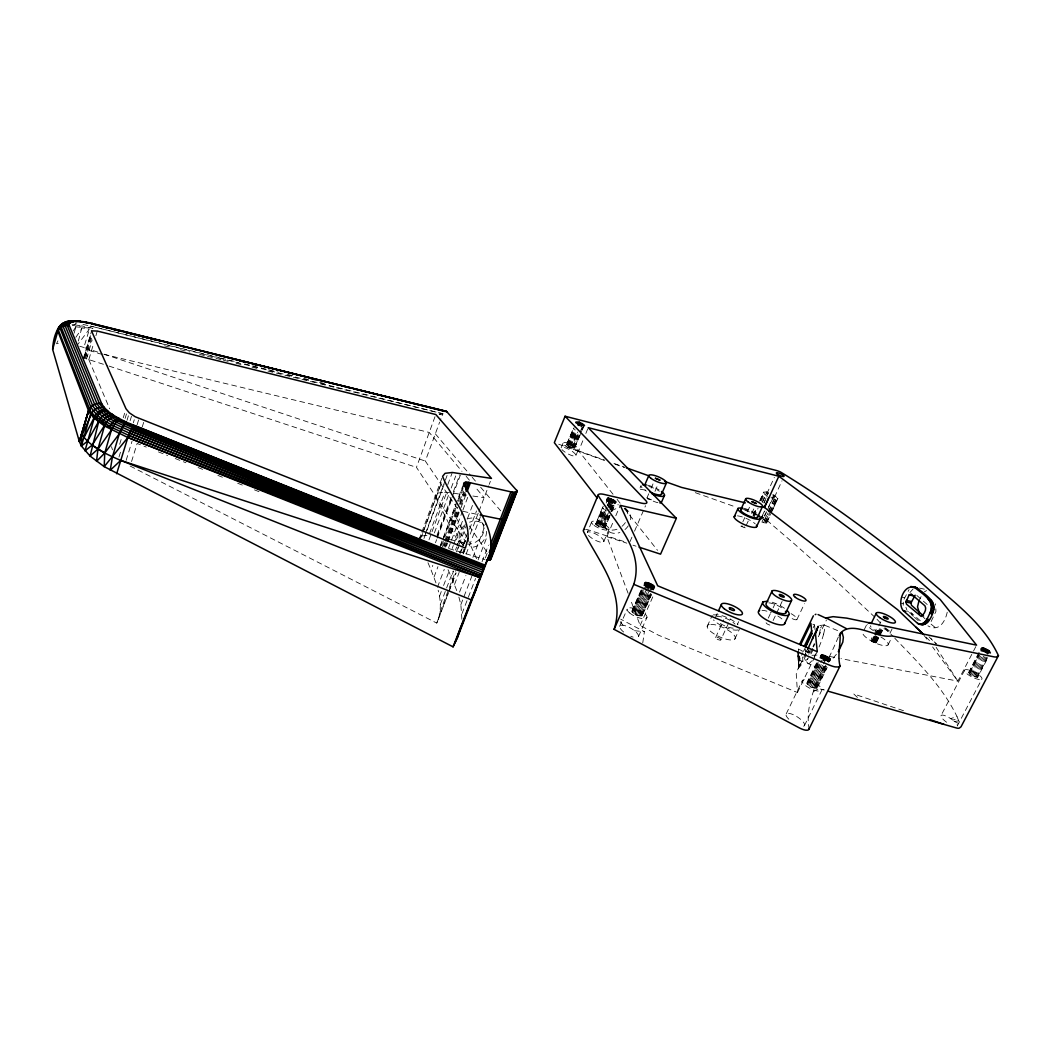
<?xml version="1.0" encoding="UTF-8"?>
<svg xmlns="http://www.w3.org/2000/svg" width="1051" height="1051" viewBox="0 0 1051 1051"><rect width="100%" height="100%" fill="white"/><g stroke="black" fill="none" stroke-linecap="round" stroke-linejoin="round"><path stroke-width="0.75" stroke-dasharray="5 3.75" d="M799.719 665.165L798.865 667.188L797.354 651.83M461.901 619.275L460.863 604.667L458.394 595.142M130.153 466.04L436.743 623.085C441.459 612.838 441.052 600.922 438.162 590.228M808.403 650.162L808.626 652.474L810.36 651.068M903.229 605.271L903.295 602.184M798.931 656.415L799.285 665.099L796.251 673.98L797.459 692.53L658.333 635.132L640.151 625.45L630.403 599.425M642.752 642.87L644.394 631.69L620.721 619.17M871.621 640.558C885.021 644.092 863.869 643.843 874.235 635.277M947.214 612.247C945.296 621.496 938.885 632.4 927.902 625.831M799.627 666.951L798.905 666.216L798.379 668.607L798.852 667.07M823.629 634.068L824.641 629.457L824.129 625.003L819.819 625.476L820.253 629.496A18.826 3.271 -67.5 0 1 818.598 636.118M74.148 333.128L75.83 326.848L74.752 324.877L72.059 324.68M642.24 615.702C633.477 603.195 625.292 615.978 642.24 615.702L651.449 594.695M97.848 352.124L83.87 347.474L90.373 326.033L219.278 357.668M83.213 359.022L91.713 330.592M84.027 357.209L90.636 334.691M83.949 358.549L90.833 335.111M84.658 358.496L90.636 338.159M91.555 338.199L85.551 358.575L107.53 365.59M86.602 358.785L92.16 339.907M88.901 359.455L93.605 343.519M95.904 335.729L97.27 331.065M78.352 341.05L82.714 324.378L90.373 326.033L442.944 413.792L440.172 420.65M123.256 417.746L124.622 413.253M125.108 418.429L126.488 413.923M119.683 444.271L121.955 436.835M127.013 420.321L128.393 415.815M118.986 457.027L121.312 449.447M130.088 420.781L131.48 416.275M133.346 422.765L134.278 419.756M126.146 460.364L132.032 441.249M137.142 424.696L138.995 418.666M131.559 461.52L137.142 443.456L146.286 447.082M142.266 426.903L143.659 422.384M771.171 513.046L777.885 498.319L772.249 494.049M766.705 511.692L761.922 522.124L766.573 523.03L770.015 515.424M798.957 666.032L798.813 664.337L799.18 665.651M466.723 543.275L416.459 467.353L435.797 414.514M457.382 508.421L425.327 461.061L439.633 422.108M419.099 539.478L421.517 532.844M421.871 532.029L442.563 476.379M420.019 540.03L422.239 534.039M422.804 532.542L441.341 482.737M419.796 537.442L421.727 535.997L441.656 482.448M763.867 502.746L768.544 492.551C763.407 489.805 762.146 494.141 767.348 495.862L764.011 503.14M425.379 533.724L444.77 481.7M445.335 480.176L448.173 472.595M423.947 538.506L445.007 482.015M449.513 492.538L444.967 492.157L428.874 535.248L421.727 535.997M447.792 484.59L452.311 472.477M428.979 539.833L447.214 491.04M434.391 532.91L448.948 494.036M451.207 488.019L455.727 475.945M437.058 535.143L451.155 497.583M453.415 491.566L459.629 474.999M437.19 536.851L460.351 475.144M435.469 542.736L436.625 539.662M437.203 538.125L452.955 496.151M435.981 582.937L431.081 569.944L432.789 565.399M440.224 545.666L462.545 486.495M439.975 547.689L456.095 504.638M458.302 499.041L462.768 486.928M441.643 545.43L456.016 507.305M458.236 501.406L463.793 486.666M442.405 546.954L444.139 542.355M444.718 540.818L457.382 507.226M459.602 501.34L463.491 491.04M443.772 545.824L444.901 542.841M445.466 541.344L457.29 510.011M459.537 504.06L464.03 492.17M443.982 547.177L445.65 542.75M446.202 541.278L457.894 510.3L458.88 510.444M460.115 504.414L464.568 492.643M445.493 545.916L446.609 542.96M447.161 541.475L458.328 511.929M461.113 504.559L465.554 492.801M433.997 577.144L437.952 566.66M445.322 547.177L447.017 542.684M447.581 541.186L459.392 509.919M446.465 546.178L447.581 543.222M448.133 541.738L459.326 512.126M460.995 507.699L466.552 493.011M448.488 548.149L462.282 511.692M462.847 510.195L469.088 493.72M437.466 587.273L444.245 569.379M452.166 548.504L453.296 545.522M453.861 544.037L462.374 521.585M455.503 550.028L456.646 547.006M457.224 545.495L465.265 524.331M467.564 518.274L473.896 501.642M439.541 596.127L441.275 591.568M443.601 585.473L449.394 570.246M456.344 551.959L458.078 547.4M459.234 544.352L466.145 526.196M440.382 604.325L453.007 571.205M467.459 533.264L459.891 553.128L456.121 538.073L435.153 496.322L437.689 493.116L444.967 492.157M456.725 590.57L451.326 576.999L453.598 571.048M460.404 553.194L466.644 536.825L453.27 512.376L453.874 510.536L457.894 510.3M469.547 529.205L476.523 510.917M439.962 612.142L455.727 570.838M462.571 552.918L464.214 548.596M470.204 534.158L478.323 512.875M478.914 511.364L488.662 485.825M489.227 484.34L490.357 481.371M436.743 623.085L448.33 592.751M448.908 591.24L455.858 573.045M463.163 553.903L464.844 549.502M438.254 619.591L448.606 592.462M449.184 590.964L456.095 572.874M463.399 553.732L466.184 546.454M454.518 584.487L459.169 572.309M466.145 554.061L481.371 514.241M459.55 592.12L465.935 575.501M472.897 557.372L485.969 523.332M460.863 604.667L471.807 576.263M478.139 559.828L487.322 535.971M824.483 666.255L822.618 669.592C814.131 687.906 805.381 707.743 809.06 728.448M462.02 613.574L475.577 578.47M482.028 561.773L488.426 545.193M485.326 557.989L487.625 552.051M817.139 688.116C809.047 675.373 799.85 687.288 817.139 688.116L827.203 667.464M563.008 443.246L561.089 447.936A8.355 2.22 28.6 0 1 571.192 450.656A8.355 2.22 28.6 0 1 574.122 456.081A8.355 2.22 28.6 0 1 562.035 449.657M584.198 425.34L574.201 448.225L569.379 446.872L566.634 444.534L573.636 427.77M566.686 444.888L573.478 428.335M566.634 444.534L574.135 427.678M567.014 445.322L573.807 428.769M567.356 444.205L568.092 444.231L574.24 429.215M567.606 445.821L574.398 429.255M568.092 444.231L568.998 444.402L575.16 429.386M568.407 446.347L575.212 429.78M568.998 444.402L570.023 444.691L575.567 431.186M569.379 446.872L575.567 431.803M570.023 444.691L571.1 445.085L576.644 431.58M570.443 447.345L576.631 432.276M574.91 447.884L572.164 445.545L577.708 432.053M571.521 447.739L577.722 432.67M573.123 446.071L578.063 434.063M572.559 448.028L578.759 432.959M573.465 448.186L582.766 425.602M574.201 448.225L581.006 431.672M581.623 430.161L583.791 424.565M574.687 448.12L581.505 431.567M582.123 430.069L584.133 424.998M575.974 455.372L578.536 449.158M613.035 494.246L578.641 450.905L583.436 439.292M585.841 433.485L588.232 427.678M591.529 522.242L587.404 532.213A9.512 2.851 29.2 0 1 600.463 536.943A9.512 2.851 29.2 0 1 600.147 542.08A9.512 2.851 29.2 0 1 587.312 533.803M609.173 529.008L603.616 541.974M838.343 637.011L834.836 645.064A20.718 0.867 -64.8 0 1 829.252 656.914M609.435 517.197L604.759 527.865L599.898 527.077L595.707 524.134L603.195 505.912M595.707 524.134L603.235 506.332M596.062 524.672L602.972 508.356M595.667 523.687L597.362 523.24L603.629 508.448M596.718 525.277L603.629 508.947M606.151 503.022L607.399 500.053M597.362 523.24L598.4 523.411L604.036 510.103M597.612 525.907L604.535 509.577M598.4 523.411L599.569 523.726L606.466 507.475M607.097 506.004L608.976 501.563M598.702 526.525L606.887 507.226M607.517 505.741L609.409 501.274M599.569 523.726L600.791 524.173L605.81 512.362M608.319 506.451L610.197 502.023M599.898 527.077L607.465 509.262M608.095 507.778L610.618 501.839M605.034 527.563L601.987 524.725L607.005 512.914M609.514 507.002L611.393 502.575M601.133 527.536L606.808 514.162M609.33 508.224L611.853 502.286M603.077 525.342L609.344 510.563M609.974 509.091L612.483 503.179M602.315 527.852L609.252 511.522M609.882 510.037L613.035 502.628M603.97 525.96L608.371 515.621M610.881 509.709L614.651 500.841M603.353 528.022L608.398 516.159M610.92 510.221L614.073 502.798M604.18 528.022L610.5 513.203M610.907 511.784L615.321 501.432M604.759 527.865L611.065 513.059M611.695 511.574L615.689 501.971M611.958 511.272L615.741 502.391M628.104 593.303L606.887 536.68L613.245 521.756M615.794 515.791L620.248 505.36M904.031 599.149L909.089 589.585M646.93 498.003L648.756 493.773M651.186 488.137L653.013 483.92M630.009 541.646L631.953 537.153M634.541 531.162L645.55 505.702M654.983 491.369L658.031 484.327M619.643 626.33L627.184 609.146M631.796 611.275L641.478 589.256M632.426 610.486L641.452 589.953M632.006 611.905L641.701 589.847M633.241 610.355L642.253 589.834M632.584 612.615L642.279 590.557M634.305 610.421L643.33 589.913M633.451 613.377L645.104 586.892M635.566 610.684L643.935 591.647M634.581 614.126L646.247 587.627M636.919 611.117L645.945 590.636M635.868 614.809L647.547 588.324M638.299 611.695L646.68 592.672M637.248 615.4L648.94 588.902M639.586 612.391L648.625 591.897M638.614 615.833L650.306 589.348M640.703 613.127L649.111 594.104M639.888 616.096L649.623 594.038M641.583 613.889L650.635 593.381M640.952 616.162L650.7 594.117M642.148 614.599L651.213 594.078M641.754 616.031L651.502 593.999M640.151 625.45L653.801 594.616M638.535 636.42L646.996 617.357M742.86 521.795L744.817 517.499M747.419 511.771L750.033 506.043M742.492 526.104L740.902 526.091L745.067 527.983L749.061 519.26M751.675 513.532L754.29 507.804M753.042 515.397L756.484 507.778M759.571 501.091L763.67 492.039M753.212 514.924L756.457 509.012M760.385 500.407L764.313 491.802M753.331 516.107L756.615 508.934M760.543 500.342L763.814 493.169M754.079 517.013L758.021 508.382M761.318 501.182L765.404 491.815M762.198 502.207L766.836 492.065M762.5 502.142L765.811 494.903M766.875 493.72L774.337 477.39M707.192 626.357L712.236 615.374M715.219 617.922L717.229 613.521M762.067 516.238L764.786 510.313M760.832 519.798L764.905 510.917M766.731 522.557L763.065 518.8L765.798 512.849M768.531 506.884L774.009 494.968M767.388 510.208L772.866 498.292L777.727 498.791M774.521 497.097L782.023 480.78M764.524 519.903L767.755 512.849M768.412 511.43L775.546 495.914M763.552 522.754L768.084 512.888M768.741 511.469L774.574 498.778M765.667 520.941L768.925 513.847M769.582 512.428L776.755 496.834M764.931 523.135L769.49 513.203M770.147 511.798L776.019 499.028M765.956 523.227L769.884 514.688M770.541 513.269L777.556 497.649M772.643 509.722L777.885 498.319M766.573 523.03L770.514 514.478M715.613 637.55L723.771 619.827M720.776 639.941A2.864 0.946 24.9 0 0 717.61 637.392A2.864 0.946 24.9 0 0 716.335 638.574A2.864 0.946 24.9 0 0 720.776 639.941L730.419 619.065M737.316 624.596L738.682 621.666M734.833 639.061L739.405 629.234M768.294 618.106L770.357 613.705M773.129 607.833L776.584 600.476M773.102 620.563L775.874 614.69M776.571 613.219L782.115 601.461M796.908 619.578L804.488 603.681M798.813 653.919L798.484 649.242L799.864 646.378M813.172 627.775L814.551 624.911L810.912 623.401M806.459 654.392L802.938 661.67L799.259 660.159L802.767 652.868M803.476 651.41L804.882 648.493M799.956 665.336L805.486 653.88M807.168 652.934L808.574 650.017M812.712 648.428L810.597 652.802A3.363 1.077 -57.7 0 1 809.69 654.313M813.421 646.969L814.827 644.053M818.361 636.748L826.125 620.694A3.389 1.09 -58.1 0 0 826.349 620.195M786.214 713.879L802.425 680.417M797.459 692.53L817.271 651.686M806.787 683.137L817.297 661.486M806.958 683.741L817.481 662.091M808.35 682.349L818.151 662.183M807.47 684.477L818.006 662.8M809.441 682.48L818.545 663.772M808.298 685.265L818.86 663.575M810.715 682.822L819.819 664.127M809.388 686.053L822.066 660.028M812.081 683.334L821.186 664.639M810.663 686.815L821.238 665.112M813.435 683.991L822.552 665.296M812.029 687.472L824.733 661.434M814.709 684.74L823.826 666.032M813.395 687.985L823.984 666.295M815.786 685.528L825.626 665.388M814.683 688.326L825.271 666.636M816.627 686.316L826.48 666.163M815.773 688.458L826.362 666.794M816.614 688.392L827.203 666.728M804.409 725.676L821.711 690.389A10.878 3.547 26.1 0 0 809.099 680.444A10.878 3.547 26.1 0 0 805.355 685.423A10.878 3.547 26.1 0 0 821.711 690.389M864.172 629.746L867.311 623.401M57.936 340.852L56.518 343.743L59.119 343.349M874.892 633.963C875.785 619.945 888.594 637.405 877.73 628.38M878.846 625.857L880.817 621.877M871.752 640.821L874.366 635.553M874.813 634.935L878.071 628.353M872.028 641.136L874.642 635.868M875.273 635.001L878.544 628.419M872.448 641.491L875.063 636.21M875.719 634.896L878.334 629.615M873.223 640.401L875.181 636.459M875.838 635.146L879.096 628.564M872.961 641.833L876.245 635.238M876.889 633.924L878.859 629.969M873.828 640.624L876.442 635.369M877.099 634.055L879.713 628.787M873.565 642.161L876.836 635.566M877.493 634.252L879.451 630.298M874.458 640.913L877.073 635.658M877.716 634.344L880.331 629.076M874.182 642.45L877.467 635.855M878.111 634.541L880.081 630.587M875.049 641.241L877.664 635.986M878.321 634.659L880.922 629.404M874.8 642.673L878.071 636.078M878.728 634.765L880.699 630.81M875.575 641.596L878.189 636.328M878.833 635.014L881.447 629.746M875.352 642.818L878.636 636.236M879.293 634.909L881.25 630.955M875.982 641.938L879.253 635.356M879.91 634.042L881.868 630.101M875.825 642.884L879.096 636.289M879.753 634.975L881.723 631.02M876.271 642.253L879.542 635.671M880.199 634.357L882.157 630.403M876.166 642.844L879.674 635.947M880.094 634.949L883.576 628.222M890.013 633.122L891.997 629.142M888.082 644.894L891.261 638.535M918.942 600.896L921.083 596.626M977.758 677.094C970.782 666.479 963.058 675.583 977.758 677.094L987.585 658.32M975.827 646.588L957.868 681.127L840.984 658.635M964.673 670.118L941.092 715.455M968.602 672.443L981.345 648.007M968.746 672.916L981.831 647.863M969.193 673.507L978.823 655.036M970.02 671.97L978.888 654.97M969.915 674.177L979.86 655.18M970.874 674.873L980.53 656.376M971.991 675.543L981.66 657.059M973.2 676.161L985.102 653.407M974.408 676.673L986.324 653.919M975.551 677.041L986.232 656.612M976.524 677.238L988.426 654.497M977.272 677.251L987.441 657.847M957.225 726.044L981.884 679.104A9.709 2.68 26.9 0 0 970.296 670.446A9.709 2.68 26.9 0 0 967.629 674.308A9.709 2.68 26.9 0 0 981.884 679.104M909.93 592.554L913.542 588.415M72.388 325.626L74.752 324.877L75.646 323.366L78.47 323.774M931.12 621.522L935.929 611.419L935.6 603.773M73.215 330.96L75.83 326.848L81.965 325.915L92.948 328.359L72.926 326.611M75.843 337.345L82.293 327.859L89.19 329.37L77.038 345.437M833.18 658.149L836.557 654.077M825.56 666.295L822.618 669.592L808.114 663.601L805.408 660.225M806.971 650.201L805.565 651.213L805.263 650.503A10.431 1.8 -67.5 0 1 805.368 648.914M924.394 591.844L926.562 590.583M813.356 691.729L816.338 689.824L820.397 689.049L824.391 689.955M713.301 614.874L718.884 614.888A15.358 4.874 24.8 0 1 737.986 624.622M946.636 722.247L945.532 721.459A9.617 2.667 33.1 0 1 941.341 715.232A9.617 2.667 33.1 0 1 950.682 718.608L957.001 716.572L960.115 724.257M950.695 718.595L952.718 720.04L957.855 718.687M647.035 497.872L651.318 499.816L648.979 499.553M958.722 720.815L954.505 721.525L952.718 720.04M874.8 617.173L835.414 580.31L794.228 543.761L766.245 519.759L763.092 517.46L761.397 517.709L763.065 518.8M811.989 655.312L818.335 654.97M753.843 514.74L754.868 514.845M634.489 630.718L644.394 631.69M762.014 610.303L764.708 610.644A14.491 4.388 25.1 0 1 771.25 612.694M74.752 324.877L81.965 325.915M453.572 493.221L466.434 495.1M472.871 496.033L484.13 497.688L474.632 486.39M737.474 515.831L739.799 516.238A12.323 3.219 24.1 0 1 755.222 523.832M829.764 656.481L839.381 658.333M909.325 612.694L913.647 614.901L923.645 623.729M462.992 511.311L480.071 515.016M900.654 603.195L903.177 603.747M449.631 539.544L465.173 542.933M902.113 597.191L904.635 597.743M919.454 588.074L925.458 589.427M102.459 353.977C98.242 354.87 88.599 347.723 85.578 351.901L109.646 408.773M104.062 354.358L429.228 432.447L461.954 471.334M164.534 345.832L169.303 347.001M180.444 349.72L189.995 352.046M199.532 354.371L205.904 355.934M207.494 356.315L221.814 359.81M223.403 360.204L228.172 361.36M236.12 363.304L244.082 365.249M252.03 367.193L259.991 369.137M267.939 371.069L318.847 383.497M320.437 383.891L334.757 387.385M336.346 387.766L442.944 413.792M220.868 358.063L238.367 362.359M244.738 363.922L251.097 365.485M252.687 365.866L267.02 369.387M268.609 369.781L278.16 372.12M287.698 374.458L294.07 376.022M303.621 378.373L309.979 379.936M319.53 382.275L325.889 383.838M820.397 689.049L823.38 689.85M645.367 490.002L639.731 489.293A12.743 3.363 29.4 0 0 639.192 490.002L641.018 485.667A12.73 3.403 23.3 0 0 646.312 491.053M79.771 346.252L83.87 347.474M449.013 548.609L484.747 559.474M606.887 536.68L626.816 543.17M632.952 545.18L636.026 546.178M109.081 366.103L416.459 467.353M104.049 354.187L425.327 461.061M903.505 710.712L853.793 693.975L857.852 697.851M578.641 450.905L604.759 460.167M613.968 463.438L624.728 467.248M558.698 444.218L604.102 460.312M614.927 464.161L624.202 467.445M695.342 492.669L735.542 506.937M744.817 510.221L757.6 514.845M771 497.622L772.866 498.292M158.465 451.904L167.608 455.517M175.215 458.525L185.882 462.742M198.074 467.564L202.633 469.377M217.872 475.407L222.444 477.207M237.671 483.237L243.766 485.641M254.421 489.858L258.993 491.671M808.626 652.474L805.565 651.213M837.608 630.574L824.129 625.003L822.67 625.555A20.915 3.705 -67.5 0 0 820.568 627.907M798.484 649.242L802.11 650.74L802.465 655.43M571.1 445.085L572.164 445.545M600.791 524.173L601.987 524.725M934.956 627.316L929.649 622.98M958.722 723.574L954.505 721.525A9.577 2.641 33.1 0 1 957.343 725.308M760.688 516.238L763.092 517.46M648.414 499.304L647.469 498.726M744.095 526.84L745.146 527.852M916.84 595.457L928.756 605.862M911.204 614.375L913.424 616.333M914.528 617.318L918.968 621.246M910.823 612.391L912.715 614.06M921.53 615.505L925.011 618.711M929.005 636.801L936.494 644.132L931.028 638.693M926.194 637.182L929.504 640.558M936.126 647.324L957.868 681.127L932.605 646.956M894.808 638.272C917.93 662.261 942.3 686.185 957.001 716.572M798.865 666.308L799.548 667.043L801.204 664.941L800.218 663.575L799.693 656.271M877.02 619.315L880.37 622.888M884.837 627.657L892.641 636M907.565 610.973L908.379 611.866M625.148 507.988L627.119 510.116M603.55 525.828L606.427 529.1A14.149 11.443 -42 0 0 619.854 532.515M435.337 433.813L471.15 476.037M472.201 477.272L476.418 482.238M480.635 487.204L500.644 510.799M466.184 476.353L470.401 481.371M481.647 522.189L484.209 525.329A14.491 12.244 -38.1 0 0 469.574 522.163M617.082 499.343L620.116 503.179M624.163 508.277L657.532 550.343M620.235 621.693L623.007 625.24M458.998 540.083L461.468 543.288M923.855 635.119L928.716 641.701M469.298 526.012L487.611 553.076M467.367 538.138L477.075 559.907M448.028 569.681L451.326 576.999M906.855 609.895L905.909 607.281M427.967 562.719L431.081 569.944M755.853 514.136L756.247 515.226M111.485 446.688L112.496 449.802M814.551 624.911L815.142 630.85M802.583 656.993L802.938 661.67M798.931 655.482L799.259 660.159M798.09 652.343L799.036 665.953M797.748 651.896L798.799 666.978M813.224 649.571A18.826 3.271 -67.5 0 1 810.768 654.261M808.495 657.795A18.826 3.271 -67.5 0 1 806.051 651.791M811.595 660.921A20.875 3.692 -67.5 0 1 807.733 658.898M808.771 654.3A20.875 3.692 -67.5 0 1 810.518 648.769M823.642 634.055A20.915 3.705 -67.5 0 1 816.863 651.804M816.18 653.183A20.915 3.705 -67.5 0 1 814.118 656.993M814.275 643.606A10.379 1.813 -67.5 0 1 812.962 646.549M788.828 719.226A10.825 3.534 32.4 0 1 789.13 713.366A10.825 3.534 32.4 0 1 802.793 721.42A10.825 3.534 32.4 0 1 800.218 725.952M623.663 632.045A10.72 3.613 30.2 0 1 621.864 625.161A10.72 3.613 30.2 0 1 635.737 631.782A10.72 3.613 30.2 0 1 635.211 637.55M633.122 637.103A10.72 3.613 30.2 0 1 630.771 636.262M626.173 509.118A14.097 11.416 -42 0 1 627.802 515.016M625.345 522.57A14.097 11.416 -42 0 1 621.167 526.985M616.95 529.257A14.097 11.416 -42 0 1 603.261 525.382A14.097 11.416 -42 0 1 605.77 510.379M609.514 507.186A14.097 11.416 -42 0 1 618.395 504.769M585.775 529.389A10.641 3.192 29.2 0 1 588.928 530.085L624.767 541.777A10.405 3.048 29.4 0 0 626.278 542.198M624.452 508.631A14.149 11.443 -42 0 1 630.508 520.429M628.288 525.802A14.149 11.443 -42 0 1 624.097 530.23M606.401 529.06A14.149 11.443 -42 0 1 607.885 514.543M611.406 511.088A14.149 11.443 -42 0 1 617.962 508.172M737.986 629.943A15.358 4.874 24.8 0 1 725.689 627.605A15.358 4.874 24.8 0 1 713.471 619.919M768.793 602.854A10.891 3.245 25 0 1 784.44 610.04M772.183 602.236A14.517 4.322 25 0 1 785.005 608.687M777.858 616.031A14.491 4.388 25.1 0 1 782.811 619.801M769.871 625.056A2.706 0.828 25.1 0 1 767.388 624.031A2.706 0.828 25.1 0 1 766.14 622.717M880.856 636.959A14.083 4.02 26 0 1 887.819 645.196A14.083 4.02 26 0 1 874.301 642.516A14.083 4.02 26 0 1 862.753 633.372M743.202 509.183A9.262 2.378 24.1 0 1 756.536 515.226M743.464 508.172A12.349 3.166 24.1 0 1 757.088 514.307M647.455 485.128A12.73 3.403 23.3 0 1 659.135 489.924M657.926 502.693A12.743 3.363 29.4 0 1 647.784 498.371M648.861 486.482A9.538 2.549 23.3 0 1 659.358 491.264M878.124 632.137A10.576 2.969 25.9 0 1 870.32 625.726M884.009 628.564A10.576 2.969 25.9 0 1 889.461 633.648M873.46 630.666A14.11 3.954 25.9 0 1 867.141 624.465M885.257 628.117A14.11 3.954 25.9 0 1 891.892 633.477M733.164 628.156A11.522 3.652 24.8 0 1 718.148 621.956M716.756 616.569A11.522 3.652 24.8 0 1 735.004 624.097M772.892 495.428A4.178 1.012 24.1 0 1 774.442 497.215A4.178 1.012 24.1 0 1 771.355 496.781M767.204 494.43A4.178 1.012 24.1 0 1 768.228 493.55M791.088 613.653A6.845 1.918 31.3 0 1 797.026 619.381A6.845 1.918 31.3 0 1 789.629 617.226M486.455 531.346A14.491 12.244 -38.1 0 1 470.178 547.4M463.833 545.456A14.491 12.244 -38.1 0 1 465.199 524.659M467.064 519.023A14.438 12.218 -38.1 0 1 483.92 528.679A14.438 12.218 -38.1 0 1 467.695 544.182M464.319 543.643A14.438 12.218 -38.1 0 1 456.686 534.066A14.438 12.218 -38.1 0 1 462.703 521.506M587.732 531.543L587.404 532.213L587.732 531.543M709.202 624.491L707.73 625.187A15.318 4.953 24.8 0 0 721.012 637.458A15.318 4.953 24.8 0 0 734.885 636.354A15.318 4.953 24.8 0 0 714.391 624.662L709.202 624.491M442.326 414.948L439.147 414.173L442.326 414.948M565.267 445.795A8.342 2.194 22.4 0 0 578.26 449.67A8.342 2.194 22.4 0 0 568.775 443.18A8.342 2.194 22.4 0 0 565.267 445.795M594.091 525.408A9.512 2.838 23 0 0 608.857 529.678A9.512 2.838 23 0 0 598.098 521.835A9.512 2.838 23 0 0 594.091 525.408M629.575 612.943A10.746 3.6 23.9 0 0 646.47 618.159A10.746 3.6 23.9 0 0 635.198 608.726A10.746 3.6 23.9 0 0 629.575 612.943"/><path stroke-width="1.5" d="M489.937 553.667L484.642 565.937L126.251 422.134L119.341 419.901L114.677 423.789L111.432 429.99L104.745 453.06L104.194 466.631L453.073 646.851L457.08 638.561L489.937 553.667C495.757 527.024 474.067 505.899 463.662 483.539L465.448 482.251L468.444 482.356L512.599 492.223L516.54 492.104L517.223 491.027L446.504 411.361L91.582 323.918M485.01 565.136L134.489 425.694L130.495 431.041L127.854 437.518L104.194 466.631L90.084 456.068L81.374 446.005L81.965 433.892L88.534 410.796C90.189 405.423 96.324 402.402 101.671 403.623C106.952 412.82 117.239 417.418 126.251 422.134L122.244 427.521L119.288 433.853L112.431 456.87L110.224 470.257L120.747 460.377L471.282 599.819L475.052 592.133L478.507 581.505M453.073 646.851L479.9 577.551L127.854 437.518L104.483 425.997L93.92 418.048L89.427 408.747L58.396 330.198L58.212 328.096L62.14 323.642L65.937 322.394L70.509 322.644L73.097 321.816L73.15 321.015C57.779 319.057 53.102 337.673 52.642 349.379L79.337 441.512L81.374 446.005L87.496 441.21L100.712 417.878L104.128 414.659L108.161 412.99L112.496 414.501L113.298 416.459L119.341 419.901L133.608 426.417L484.143 567.067L484.642 565.937L133.608 426.417M918.653 623.874C925.55 625.398 928.178 616.438 930.45 611.853C935.127 600.646 921.832 593.526 914.948 587.719C904.149 582.924 896.477 603.392 903.413 610.789L917.615 623.401C925.603 628.327 931.12 618.737 932.999 612.405C937.676 601.198 924.355 594.091 917.47 588.284L912.977 586.616M815.931 614.231L815.169 614.638M808.981 729.158L840.025 666.045C837.227 655.115 840.761 644.499 840.051 633.517C852.558 619.407 876.403 638.837 891.852 635.947L993.563 656.77A11.009 2.877 26.7 0 0 996.887 656.73L998.45 655.64C982.632 621.535 950.235 599.53 923.12 575.094C877.848 537.915 830.343 502.404 780.407 471.938A8.855 2.023 24 0 0 775.874 470.349L565.083 416.235L554.324 442.668L597.139 497.99M108.161 412.99L107.438 410.678L103.156 411.23L99.149 413.582L96.206 417.247L98.597 421.99L90.084 456.068L97.94 449.079L111.432 429.99L109.829 426.509L94.787 415.96L91.897 412.833L93.237 410.928L96.981 408.077L103.786 407.013L104.075 409.601L105.31 410.718L113.298 416.459L118.842 418.364L119.341 419.901M461.034 626.238L457.08 638.561M809.06 728.448A12.27 4.007 32.5 0 1 807.549 730.182L805.933 730.209A11.968 3.915 32.5 0 1 799.023 727.739L614.099 629.352L633.792 584.33C644.618 550.054 615.15 522.689 598.571 496.177A10.733 3.035 22.9 0 1 603.997 494.404L641.438 503.127A10.497 2.89 23.2 0 0 645.892 500.683L565.083 416.235M905.962 601.987L909.128 594.919L911.23 594.012L924.933 605.81C927.14 609.252 924.092 614.401 921.149 616.425L906.527 604.207L905.962 601.987L910.928 603.064L911.506 605.284L923.579 616.044M910.928 603.064L915.132 595.221M486.403 559.907L490.252 559.881L490.725 557.805M614.099 629.352C625.949 593.355 598.899 561.838 583.607 531.701A10.641 3.192 29.2 0 1 584.619 529.415M813.264 636.459L812.384 639.271M107.438 410.678L104.075 409.601L101.868 410.074L97.769 412.334L94.787 415.96L84.986 450.905L92.146 445.112L107.977 419.953L113.298 416.459M81.374 446.005L90.544 414.291L89.427 408.747M112.496 414.501L106.755 416.524L102.249 421.858L104.483 425.997L97.927 449.119L96.547 461.363L104.745 453.007L119.288 433.853M52.642 349.379L58.225 329.778M96.206 417.247L93.92 418.048L88.534 410.796L79.337 441.512L88.534 410.796L57.424 329.935M88.534 410.796L79.337 441.512L91.897 412.833M116.648 473.738L127.854 437.518L480.583 575.777L484.143 567.067L132.61 427.599C119.788 421.674 104.601 416.288 96.928 403.558L65.096 325.613L64.899 323.813L68.144 321.396L81.558 321.79L92.922 323.853L447.069 411.795M807.562 649.584L818.19 626.278L815.497 634.121L817.271 651.686L657.703 585.801L620.248 505.36L676.358 518.301L660.567 554.166L639.087 547.177M463.32 485.457L464.437 482.501M463.793 486.666L465.448 482.251M465.159 486.613L466.828 482.199M465.672 489.7L468.444 482.356M466.105 491.329L469.429 482.514M467.104 491.54L470.441 482.724M490.489 544.628L510.878 491.894M489.28 552.458L512.599 492.223M455.057 642.673L485.312 564.532M487.94 560.144L514.189 492.38M489.267 560.144L515.542 492.354M516.987 490.397L500.591 532.555M490.252 559.881L516.54 492.104M490.843 559.368L517.223 491.027M491.316 556.321L499.435 535.524M578.037 425.182L579.259 422.187C596.127 430.897 565.832 420.545 579.259 422.187M579.114 425.576L580.349 422.581M581.15 426.561L582.385 423.566M583.712 529.546L598.255 494.798M57.621 332.05C59.027 327.203 64.584 324.536 69.353 325.744L101.671 403.623M58.659 328.254L60.616 324.877L66.279 321.751L77.104 320.975L83.147 322.184M606.755 501.051L608.017 498.095C628.656 505.426 601.789 502.523 608.017 498.095M607.793 501.235L609.054 498.279M608.976 501.563L610.224 498.608M610.197 502.023L611.459 499.067M611.393 502.575L612.654 499.619M612.483 503.179L613.745 500.223M644.565 485.431L648.822 475.538M918.942 600.896L917.523 606.874L919.559 613.561M661.578 494.128L666.479 482.843M664.521 495.297L661.618 501.944A12.743 3.363 29.4 0 1 659.831 502.917M644.197 585.433L645.485 582.504C648.033 582.293 657.217 586.038 653.288 588.232C650.74 588.481 641.504 584.684 645.485 582.504M645.261 585.525L646.549 582.596M645.879 587.259L647.81 582.871M647.245 587.706L649.176 583.318M648.612 588.284L650.556 583.896M650.556 587.509L651.856 584.579M651.042 589.716L652.986 585.315M652.579 588.994L653.88 586.064M653.157 589.69L654.458 586.76M734.15 516.934L737.828 508.815M740.666 509.958L745.593 499.094M757.679 517L762.645 506.148M764.419 507.055L768.452 498.253M915.855 627.092L922.883 633.806L897.646 609.725L764.511 507.488L778.83 476.248L588.232 427.678L676.358 518.301M756.444 526.985L760.517 518.13M718.582 610.592L721.262 604.745M784.769 622.993A14.491 4.388 25.1 0 1 770.081 621.785A14.491 4.388 25.1 0 1 758.677 611.078L763.026 601.789L767.9 601.251M772.091 590.938L766.258 603.379A10.891 3.245 25 0 0 776.032 611.892A10.891 3.245 25 0 0 785.465 611.314M785.57 613.193L791.469 600.738A10.917 3.166 25 0 0 778.962 591.358A10.917 3.166 25 0 0 774.863 595.457A10.917 3.166 25 0 0 791.469 600.738M784.414 624.097L788.828 614.796M799.706 644.145L813.356 615.833M800.56 644.933L810.912 623.401L811.898 633.924L805.578 647.035M804.186 646.431L811.792 630.653M820.253 657.86L821.659 654.983C824.168 654.878 833.443 659.161 829.186 661.013C826.677 661.132 817.363 656.809 821.659 654.983M821.357 658.018L822.749 655.141M822.631 658.36L824.023 655.482M823.288 660.317L825.39 656.008M824.654 660.974L826.769 656.665M826.638 660.278L828.043 657.4M827.741 661.066L829.147 658.189M828.582 661.841L829.988 658.964M871.121 623.624L876.35 613.035M104.483 425.997L109.829 426.509L128.603 435.324L480.583 575.777L479.9 577.551L120.799 460.443C107.583 454.702 93.644 448.646 84.08 437.426L93.92 418.048M981.095 650.727L982.58 647.889L983.552 648.099L989.201 650.95L990.397 652.96L983.5 650.687L981.332 648.769L982.58 647.889M982.068 650.937L983.552 648.099M983.21 651.305L984.682 648.48M984.419 651.817L985.891 648.979M985.628 652.421L987.099 649.597M986.744 653.091L988.229 650.267M987.717 653.775L989.201 650.95M998.45 655.64L960.995 726.832L959.629 727.844A10.838 2.995 33.1 0 1 956.2 727.909L828.871 691.427M109.829 426.509L113.902 420.886L118.842 418.364M838.33 651.646L842.823 642.095L843.362 637.34L842.101 632.426L839.263 635.5M104.075 409.601L99.306 403.348L67.225 325.455L68.013 322.434L71.271 321.238L73.097 321.816M63.953 322.802L60.984 325.206L61.181 327.203L92.554 405.384C100.66 418.981 116.858 424.722 130.495 431.041L482.094 572.02L129.496 433.13C115.571 426.68 99.03 420.82 90.78 406.908L59.408 326.493M817.218 629.181L816.719 630.455M840.025 666.045L838.488 667.004L835.203 666.886A11.981 3.705 25.9 0 1 829.62 665.178L633.792 584.33M64.597 323.419L69.419 321.12M846.344 628.603L826.231 617.922L833.088 616.661L846.725 618.133L976.576 645.143L940.251 599.556L914.528 576.736L778.83 476.248M68.21 321.961L69.747 321.199M758.677 611.078L759.623 610.618M735.385 515.923L734.544 516.186A12.323 3.219 24.1 0 0 745.54 525.132A12.323 3.219 24.1 0 0 756.378 525.145M354.358 388.975L446.504 411.361M642.581 484.708L646.391 484.931M818.046 614.546L826.69 618.54M64.584 322.552L66.003 322.237M74.201 321.146L80.375 321.212M72.177 321.107L77.104 320.975L75.633 320.831M92.922 323.853L92.12 323.458L445.138 411.44M71.415 320.87L76.841 321.527M98.597 421.99L102.249 421.858M70.075 321.514L70.509 322.644L69.235 323.984L62.85 324.299L63.034 326.204L94.629 404.254C102.551 417.444 118.277 423.027 131.559 429.163L482.843 570.181L130.495 431.041M915.5 587.181L910.783 586.471M87.01 322.578L85.367 322L92.567 323.432M73.728 320.791L75.304 320.936M79.127 321.094L86.235 322.066M742.479 507.988L738.209 508.093A12.349 3.166 24.1 0 0 750.729 517.552A12.349 3.166 24.1 0 0 758.914 515.765M922.305 624.636L917.615 623.401M922.029 623.808L924.578 624.347M920.886 624.071L923.435 624.609M926.102 620.445L928.65 620.996M925.208 621.588L927.757 622.139M924.223 622.547L926.772 623.085M923.146 623.296L925.695 623.834M903.413 610.789L905.936 611.34M926.864 619.144L929.412 619.696M85.88 322.683L88.731 323.301M930.45 611.853L932.999 612.405M480.071 515.016L503.56 519.838L506.49 518.997L505.912 517.013M929.82 613.298L932.382 613.85M931.199 608.739L933.748 609.304M930.91 610.329L933.459 610.881M931.002 604.062L933.551 604.627M931.252 605.573L933.8 606.138M906.29 600.41L911.256 601.5M931.317 607.15L933.866 607.701M909.128 594.919L914.094 596.022M928.217 599.201L930.766 599.766M929.268 600.292L931.817 600.857M929.99 601.395L932.539 601.96M930.582 602.67L933.13 603.221M914.002 587.049L916.525 587.614M914.948 587.719L917.47 588.284M745.369 502.864L681.547 487.414L664.652 481.411M761.318 506.727L764.511 507.488M99.543 325.889L109.107 328.254L104.299 327.084M112.286 329.042L121.837 331.407L112.247 329.068M134.581 334.56L125.03 332.195L134.489 334.625M137.773 335.348L147.324 337.713M150.503 338.501L160.067 340.866M168.029 342.836L172.811 344.019M180.772 345.989L185.541 347.172M193.502 349.142L198.284 350.325M206.246 352.295L211.028 353.491M214.207 354.279L223.771 356.644M226.95 357.432L236.514 359.797M239.694 360.585L249.245 362.95M252.437 363.738L325.692 381.868M328.884 382.656L338.435 385.021M341.614 385.822L351.179 388.187M137.668 335.414L147.206 337.791M150.385 338.58L156.744 340.169M167.871 342.954L172.64 344.137M239.378 360.795L244.147 361.978M252.095 363.961L256.864 365.157M310.899 378.636L315.668 379.831M126.173 423.251L134.489 425.694M929.925 719.607L943.903 724.31M626.265 467.787L649.295 475.972M128.603 435.324L481.305 573.964L129.496 433.13M131.559 429.163L483.539 568.499L132.61 427.599M104.745 453.007L92.146 445.112M67.054 323.774L69.353 325.744L68.013 322.434M84.08 437.426L81.794 433.432M805.894 646.615A10.431 1.8 -67.5 0 1 806.774 643.829L807.93 640.834A10.431 1.8 -67.5 0 1 811.819 633.385M787.186 610.552A14.517 4.322 25 0 1 777.95 613.837A14.517 4.322 25 0 1 763.026 601.789M757.39 516.199A9.262 2.378 24.1 0 1 748.036 515.581A9.262 2.378 24.1 0 1 741.835 509.157M661.46 491.461A12.73 3.403 23.3 0 1 663.391 496.269A12.73 3.403 23.3 0 1 652.145 493.944M661.407 493.339A9.538 2.549 23.3 0 1 658.609 494.863A9.538 2.549 23.3 0 1 649.938 491.999M868.323 622.77A14.11 3.954 25.9 0 1 870.136 622.612M468.063 538.506L465.396 548.044L135.198 416.748L129.312 412.807L125.989 408.76L91.49 330.855L97.27 331.065L435.797 414.514L491.487 478.402L452.311 472.477L445.059 473.318L442.563 476.379C450.721 497.07 469.272 514.872 468.063 538.506M756.247 503.508L751.99 501.747L756.247 503.508M659.857 480.11L655.443 478.284L659.857 480.11M777.28 474.093A4.204 0.959 24 0 0 783.849 476.51A4.204 0.959 24 0 0 779.527 473.318A4.204 0.959 24 0 0 777.28 474.093M729.959 609.028A2.89 0.893 24.7 0 0 734.413 610.421A2.89 0.893 24.7 0 0 731.207 607.912A2.89 0.893 24.7 0 0 729.959 609.028M724.31 608.792A11.548 3.573 24.7 0 0 742.072 614.349A11.548 3.573 24.7 0 0 729.197 604.286A11.548 3.573 24.7 0 0 724.31 608.792M780.039 595.733A2.733 0.788 25 0 0 784.191 597.06A2.733 0.788 25 0 0 781.077 594.708A2.733 0.788 25 0 0 780.039 595.733M884.259 617.699A2.654 0.723 25.8 0 0 888.174 618.96A2.654 0.723 25.8 0 0 884.995 616.661A2.654 0.723 25.8 0 0 884.259 617.699M879.621 617.515A10.602 2.903 25.8 0 0 895.294 622.52A10.602 2.903 25.8 0 0 882.525 613.337A10.602 2.903 25.8 0 0 879.621 617.515M748.115 501.944A9.275 2.312 24.1 0 0 762.369 506.687A9.275 2.312 24.1 0 0 751.872 499.278A9.275 2.312 24.1 0 0 748.115 501.944M651.055 478.402A9.564 2.496 23.2 0 0 666.045 483.368A9.564 2.496 23.2 0 0 655.824 475.853A9.564 2.496 23.2 0 0 651.055 478.402M795.423 597.388A6.858 1.957 25.1 0 0 805.867 600.778A6.858 1.957 25.1 0 0 798.064 594.892A6.858 1.957 25.1 0 0 795.423 597.388"/></g></svg>
